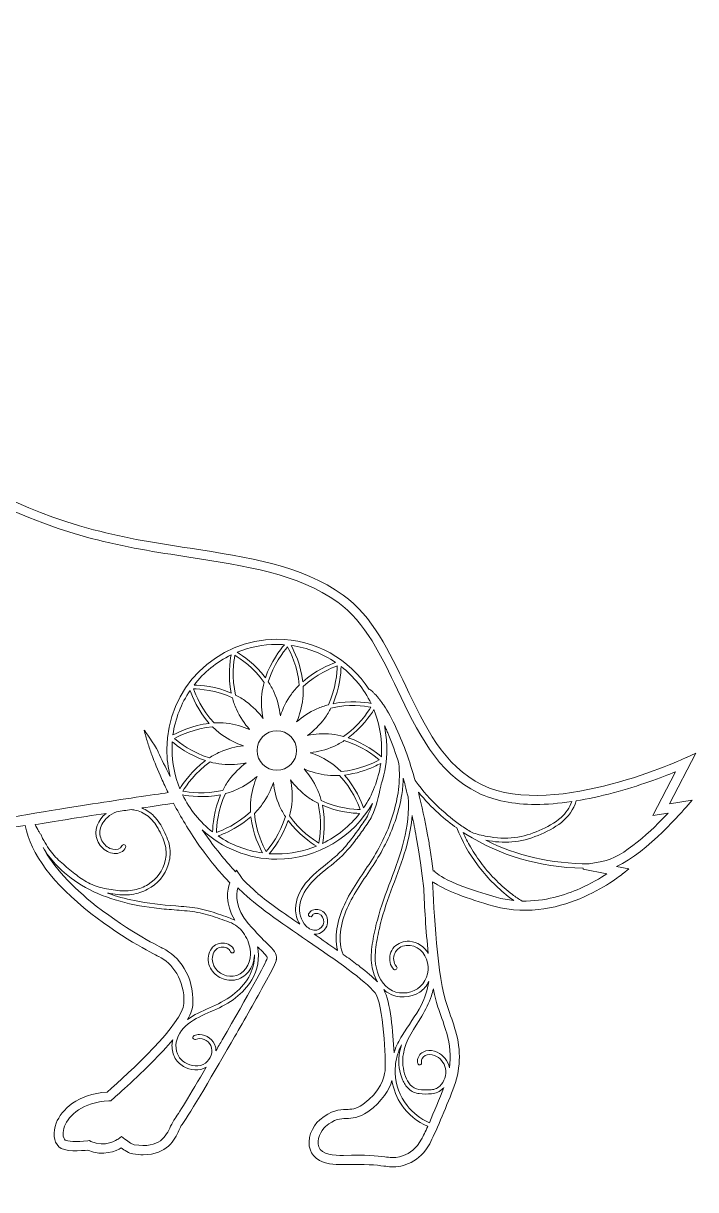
# Model space of a CAD drawing. Header units: millimetres. Extents: x -1097 to 2242, y 80 to 623.
# Drawn here: x -341 to -45, y 82 to 595 of the extents above; entities that cross this region are included whole.
import ezdxf

# ---------------------------------------------------------------- set-up
doc = ezdxf.new("R2010")
doc.units = ezdxf.units.MM
doc.header["$MEASUREMENT"] = 0
doc.layers.add('Layer 3', color=7, linetype='Continuous')

msp = doc.modelspace()

# ---------------------------------------------------------------- linework, layer by layer
at = {"layer": 'Layer 3', "lineweight": 0}
for points, knots in [([(-44.7, 274.01), (-44.7, 274.01), (-48.71, 272.12), (-48.71, 272.12), (-48.86, 272.05), (-63.59, 265.17), (-82.02, 260.28), (-98.89, 255.8), (-122.4, 252.11), (-138.62, 259.97), (-155.52, 268.16), (-164.03, 286.11), (-172.27, 303.47), (-179.45, 318.6), (-186.87, 334.24), (-199.86, 343.6), (-217.93, 356.63), (-241.82, 360.29), (-267.12, 364.17), (-280.99, 366.3), (-295.34, 368.5), (-309.64, 372.34), (-343.51, 381.42), (-366.69, 395.87), (-373.05, 400.13), (-373.05, 400.13), (-368.17, 403.46), (-368.17, 403.46), (-368.17, 403.46), (-370.24, 404.65), (-370.24, 404.65), (-383.67, 412.36), (-391.49, 425.01), (-395.91, 435.51), (-395.91, 435.51), (-396.88, 437.91), (-396.88, 437.91), (-397.1, 438.46), (-397.3, 439), (-397.5, 439.54), (-400.56, 447.95), (-401.88, 455.44), (-402.4, 459.26), (-397.82, 457), (-388.6, 452.58), (-385.56, 452.18), (-383.67, 451.92), (-382.15, 452.35), (-381.04, 453.45), (-378.94, 455.53), (-378.44, 459.94), (-379.42, 467.73), (-380.71, 478.09), (-391.03, 488.52), (-397.19, 494.76), (-398.38, 495.96), (-399.41, 497), (-400.11, 497.78), (-401.58, 499.43), (-401.1, 503.43), (-400.49, 508.49), (-399.67, 515.29), (-398.64, 523.75), (-401.27, 533.12), (-402.2, 536.45), (-406.54, 540.28), (-411.13, 544.33), (-414.42, 547.23), (-418.15, 550.52), (-418.62, 552.2), (-419.06, 553.8), (-417.39, 562.02), (-416.05, 568.63), (-412.56, 585.89), (-411.89, 591.13), (-414.25, 592.58), (-418.65, 595.28), (-435.7, 589.68), (-439.68, 588.15), (-444.8, 586.18), (-450.38, 576.35), (-453, 570.27), (-453, 570.27), (-456.01, 579.14), (-456.01, 579.14), (-456.01, 579.14), (-456.56, 579.41), (-456.56, 579.41), (-457.01, 579.64), (-458.87, 580.31), (-463.9, 579.56), (-469.65, 578.69), (-475.38, 571.07), (-478.5, 560.14), (-479.97, 555), (-480.21, 546.24), (-480.45, 537.77), (-480.69, 528.78), (-480.95, 519.48), (-482.66, 515.46), (-483.24, 514.08), (-483.53, 513.03), (-483.79, 512.11), (-485.06, 507.57), (-485.98, 504.29), (-525.99, 461.38), (-537.04, 449.53), (-545.4, 436.05), (-550.85, 421.3), (-555.21, 409.51), (-557.73, 396.9), (-558.33, 383.81), (-559.35, 361.53), (-554.53, 345.82), (-554.33, 345.16), (-554.33, 345.16), (-553.07, 341.14), (-553.07, 341.14), (-553.07, 341.14), (-550.75, 346.94), (-550.75, 346.94), (-548.15, 329.57), (-540.17, 314.05), (-533.56, 303.67), (-525.61, 291.17), (-518.11, 283.44), (-517.79, 283.12), (-517.79, 283.12), (-515.94, 281.21), (-515.94, 281.21), (-515.94, 281.21), (-514.47, 286.87), (-514.47, 286.87), (-508.6, 271.3), (-489.68, 221.41), (-483.37, 208.16), (-480.38, 201.89), (-477.62, 187.29), (-475.78, 168.1), (-474.24, 152.06), (-474.04, 139.81), (-474.54, 136.69), (-485.32, 136.44), (-496.69, 131.89), (-497.31, 119.75), (-497.58, 114.52), (-494.25, 113.13), (-491.58, 112.01), (-490.23, 111.44), (-488.84, 110.86), (-487.76, 109.83), (-481.54, 103.89), (-473.35, 105.86), (-471.2, 106.53), (-464.84, 104.46), (-459.2, 104.88), (-454.44, 107.77), (-454.37, 107.81), (-454.29, 107.86), (-454.22, 107.9), (-456.81, 101.45), (-454.85, 95.56), (-452.07, 92.21), (-449.6, 89.23), (-446.24, 87.81), (-443.23, 88.38), (-438.61, 82.53), (-429.91, 84.44), (-426.69, 85.4), (-425.52, 83.72), (-423.29, 81.8), (-420.05, 81.8), (-419.58, 81.8), (-419.08, 81.84), (-418.57, 81.93), (-412.36, 83), (-402.14, 88.45), (-401.14, 98.54), (-400.36, 106.34), (-400.84, 122.19), (-401.27, 136.18), (-401.59, 146.96), (-401.9, 157.15), (-401.48, 160.01), (-400.71, 165.16), (-395.23, 177.98), (-393.06, 182.91), (-392.83, 182.72), (-392.61, 182.53), (-392.39, 182.34), (-392.37, 182.35), (-392.35, 182.37), (-392.33, 182.38), (-392.33, 182.38), (-389.62, 179.92), (-389.62, 179.92), (-389.62, 179.92), (-389.32, 182.88), (-389.32, 182.88), (-389.3, 183.1), (-387.06, 204.99), (-383.42, 219.34), (-382.27, 223.86), (-380.65, 227.38), (-378.99, 230.08), (-378.78, 230.38), (-378.58, 230.69), (-378.37, 230.98), (-378.39, 230.98), (-378.41, 230.97), (-378.43, 230.97), (-377.92, 231.74), (-377.41, 232.44), (-376.92, 233.06), (-376.38, 233.61), (-375.87, 234.2), (-375.37, 234.85), (-373.88, 236.43), (-372.67, 237.29), (-372.21, 237.6), (-372.21, 237.6), (-339.75, 242.07), (-339.75, 242.07), (-337.23, 229.52), (-327.53, 216.53), (-310.89, 203.45), (-295.85, 191.62), (-281.08, 184.48), (-280.93, 184.41), (-275.1, 181.61), (-269.43, 174.14), (-269.89, 163.77), (-270.27, 155.27), (-294.05, 133.06), (-303.68, 124.77), (-316.67, 123.81), (-323.78, 117.09), (-326.12, 111.07), (-327.69, 107.03), (-327.26, 103.05), (-324.98, 100.7), (-322.67, 98.31), (-315.04, 98.89), (-312.13, 99.22), (-305.55, 96.25), (-299.69, 98.89), (-297.46, 100.18), (-296.18, 99.26), (-293.89, 97.76), (-292.4, 97.54), (-290.73, 97.29), (-289.21, 97.18), (-287.82, 97.18), (-277.18, 97.18), (-274.06, 103.77), (-272.11, 107.91), (-271.59, 108.99), (-271.15, 109.93), (-270.71, 110.44), (-269.18, 112.26), (-258.28, 130.57), (-249.06, 146.5), (-245.28, 153.03), (-239.87, 162.47), (-235.56, 170.32), (-229.33, 181.63), (-229.26, 182.6), (-229.22, 183.17), (-229.03, 185.96), (-230.36, 187.27), (-233.28, 190.16), (-235.18, 192.03), (-237.78, 194.6), (-241.48, 198.88), (-247.4, 205.74), (-247.04, 211.62), (-246.19, 214.69), (-245.72, 214.22), (-245.23, 213.76), (-244.74, 213.3), (-238.68, 207.24), (-227.35, 199.48), (-215.47, 191.34), (-203.05, 182.83), (-190.2, 174.03), (-185.8, 168.47), (-182.22, 163.95), (-180.91, 138.38), (-181.41, 134.14), (-181.71, 131.53), (-183.28, 124.87), (-191.18, 119.33), (-194.21, 117.22), (-196.22, 117.16), (-198.56, 117.09), (-201.54, 117), (-204.91, 116.9), (-210.12, 112.56), (-213.5, 109.75), (-216.04, 103.83), (-214.26, 99.19), (-213.05, 96.06), (-209.51, 92.42), (-199.43, 92.81), (-189.92, 93.19), (-185.33, 92.62), (-181.98, 92.2), (-180.79, 92.05), (-179.76, 91.92), (-178.71, 91.85), (-173.55, 91.53), (-166, 94), (-161.74, 102.03), (-159.29, 106.64), (-154.82, 117.5), (-151.5, 125.81), (-148.2, 134.06), (-147.8, 143.28), (-150.38, 151.77), (-151.42, 155.2), (-152.63, 158.8), (-153.97, 162.48), (-158.51, 174.9), (-160.03, 206.13), (-160.44, 217.37), (-160.09, 217.11), (-159.69, 216.84), (-159.26, 216.56), (-154.32, 213.4), (-145.65, 210.05), (-133.48, 206.62), (-118.07, 202.27), (-103.42, 206.43), (-93.84, 210.69), (-83.51, 215.28), (-76.87, 220.81), (-76.6, 221.04), (-76.6, 221.04), (-74.17, 223.08), (-74.17, 223.08), (-74.17, 223.08), (-79.5, 224.08), (-79.5, 224.08), (-65.64, 230.47), (-49.67, 249.31), (-48.91, 250.22), (-48.91, 250.22), (-46.28, 253.34), (-46.28, 253.34), (-46.28, 253.34), (-56.27, 251.67), (-56.27, 251.67), (-56.27, 251.67), (-44.7, 274.01), (-44.7, 274.01)], [0, 0, 0, 0, 1, 1, 1, 2, 2, 2, 3, 3, 3, 4, 4, 4, 5, 5, 5, 6, 6, 6, 7, 7, 7, 8, 8, 8, 9, 9, 9, 10, 10, 10, 11, 11, 11, 12, 12, 12, 13, 13, 13, 14, 14, 14, 15, 15, 15, 16, 16, 16, 17, 17, 17, 18, 18, 18, 19, 19, 19, 20, 20, 20, 21, 21, 21, 22, 22, 22, 23, 23, 23, 24, 24, 24, 25, 25, 25, 26, 26, 26, 27, 27, 27, 28, 28, 28, 29, 29, 29, 30, 30, 30, 31, 31, 31, 32, 32, 32, 33, 33, 33, 34, 34, 34, 35, 35, 35, 36, 36, 36, 37, 37, 37, 38, 38, 38, 39, 39, 39, 40, 40, 40, 41, 41, 41, 42, 42, 42, 43, 43, 43, 44, 44, 44, 45, 45, 45, 46, 46, 46, 47, 47, 47, 48, 48, 48, 49, 49, 49, 50, 50, 50, 51, 51, 51, 52, 52, 52, 53, 53, 53, 54, 54, 54, 55, 55, 55, 56, 56, 56, 57, 57, 57, 58, 58, 58, 59, 59, 59, 60, 60, 60, 61, 61, 61, 62, 62, 62, 63, 63, 63, 64, 64, 64, 65, 65, 65, 66, 66, 66, 67, 67, 67, 68, 68, 68, 69, 69, 69, 70, 70, 70, 71, 71, 71, 72, 72, 72, 73, 73, 73, 74, 74, 74, 75, 75, 75, 76, 76, 76, 77, 77, 77, 78, 78, 78, 79, 79, 79, 80, 80, 80, 81, 81, 81, 82, 82, 82, 83, 83, 83, 84, 84, 84, 85, 85, 85, 86, 86, 86, 87, 87, 87, 88, 88, 88, 89, 89, 89, 90, 90, 90, 91, 91, 91, 92, 92, 92, 93, 93, 93, 94, 94, 94, 95, 95, 95, 96, 96, 96, 97, 97, 97, 98, 98, 98, 99, 99, 99, 100, 100, 100, 101, 101, 101, 102, 102, 102, 103, 103, 103, 104, 104, 104, 105, 105, 105, 106, 106, 106, 107, 107, 107, 108, 108, 108, 109, 109, 109, 110, 110, 110, 111, 111, 111, 112, 112, 112, 113, 113, 113, 114, 114, 114, 115, 115, 115, 116, 116, 116, 117, 117, 117, 118, 118, 118, 118]), ([(-347.81, 245.08), (-347.81, 245.08), (-367.49, 242.37), (-367.49, 242.37), (-368.79, 242.61), (-370.14, 242.55), (-371.51, 242.17), (-368.44, 250.92), (-369.3, 261.28), (-373.97, 267.01), (-378.63, 272.72), (-385.6, 272.02), (-390.79, 265.93), (-390.82, 275.26), (-395.04, 282.85), (-401.31, 283.82), (-407.55, 284.78), (-413.84, 278.84), (-416.69, 269.99), (-419.8, 277.41), (-426.26, 280.2), (-432.43, 276.14), (-438.59, 272.09), (-442.52, 262.52), (-442.25, 253.28), (-445.82, 255.62), (-450.11, 255.17), (-453.88, 252.24), (-459.05, 261.02), (-462.32, 270.69), (-463.57, 281.01), (-464.6, 289.48), (-464.3, 298.41), (-462.67, 307.56), (-460.96, 317.11), (-458.14, 324.91), (-456.19, 329.58), (-456.19, 329.58), (-450.81, 318.57), (-450.81, 318.57), (-450.81, 318.57), (-448.33, 321.27), (-448.33, 321.27), (-437.03, 333.55), (-427.81, 346.82), (-420.93, 360.71), (-415.42, 371.83), (-411.39, 383.37), (-408.96, 395.01), (-407.61, 401.48), (-406.74, 408.04), (-406.43, 414.25), (-406.43, 414.25), (-402.39, 404.04), (-402.39, 404.04), (-402.39, 404.04), (-396.74, 427.87), (-396.74, 427.87), (-391.3, 417.36), (-384.2, 409.12), (-375.6, 403.33), (-375.6, 403.33), (-380.06, 400.28), (-380.06, 400.28), (-380.06, 400.28), (-377.21, 398.19), (-377.21, 398.19), (-376.96, 398.01), (-351.36, 379.46), (-310.71, 368.55), (-296.2, 364.66), (-281.74, 362.44), (-267.75, 360.3), (-242.95, 356.49), (-219.52, 352.9), (-202.23, 340.44), (-190.08, 331.68), (-182.88, 316.51), (-175.92, 301.83), (-167.38, 283.85), (-158.56, 265.25), (-140.39, 256.45), (-133.48, 253.1), (-124.98, 251.4), (-115.11, 251.4), (-110.19, 251.4), (-104.88, 251.83), (-99.23, 252.67), (-100.18, 249.97), (-101.81, 247.55), (-103.96, 245.65), (-106.74, 243.2), (-110.16, 241.39), (-113.53, 239.9), (-116.97, 238.39), (-120.59, 237.26), (-124.33, 236.78), (-128.39, 236.27), (-132.48, 236.59), (-136.49, 237.32), (-138.78, 237.74), (-141.11, 238.25), (-143.29, 239.12), (-144.95, 240.13), (-146.57, 241.19), (-148.16, 242.31), (-153.71, 246.22), (-161.45, 252.68), (-168.11, 261.9), (-169.17, 265.59), (-170.24, 269.01), (-171.39, 272.34), (-172.65, 275.97), (-174.12, 279.69), (-175.75, 283.38), (-177.66, 287.66), (-179.41, 291.03), (-181.25, 293.97), (-181.43, 294.26), (-181.62, 294.54), (-181.8, 294.82), (-181.89, 294.96), (-181.99, 295.1), (-182.08, 295.24), (-182.39, 295.7), (-182.71, 296.15), (-182.95, 296.48), (-183.22, 296.87), (-183.53, 297.27), (-183.88, 297.71), (-183.88, 297.71), (-183.95, 297.8), (-183.95, 297.8), (-184.23, 298.16), (-184.53, 298.54), (-184.85, 298.9), (-184.85, 298.9), (-185.36, 299.48), (-185.36, 299.48), (-185.36, 299.48), (-185.86, 300.01), (-185.86, 300.01), (-186.13, 300.31), (-186.42, 300.59), (-186.7, 300.85), (-186.79, 300.94), (-186.88, 301.02), (-186.97, 301.11), (-186.97, 301.11), (-187.58, 301.64), (-187.58, 301.64), (-187.63, 301.68), (-187.98, 301.85), (-188.43, 302.07), (-197.08, 315.34), (-212.04, 324.12), (-229.01, 324.12), (-255.7, 324.12), (-277.42, 302.41), (-277.42, 275.72), (-277.42, 271.55), (-276.89, 267.5), (-275.89, 263.63), (-276.04, 263.93), (-276.2, 264.23), (-276.35, 264.53), (-278.03, 267.78), (-279.66, 271.11), (-281.18, 274.42), (-281.18, 274.42), (-281.28, 274.64), (-281.28, 274.64), (-282.74, 277.86), (-287.33, 284.05), (-287.33, 284.05), (-286.98, 282.25), (-286.43, 280.49), (-285.9, 278.79), (-285.9, 278.79), (-285.83, 278.57), (-285.83, 278.57), (-285.19, 276.58), (-284.63, 274.92), (-284.02, 273.26), (-282.83, 270), (-281.45, 266.6), (-279.8, 262.87), (-278.87, 260.78), (-277.89, 258.68), (-276.87, 256.61), (-283.23, 255.68), (-296.74, 253.68), (-310.16, 251.61), (-339.82, 247.05), (-345.96, 245.75), (-347.81, 245.08)], [0, 0, 0, 0, 1, 1, 1, 2, 2, 2, 3, 3, 3, 4, 4, 4, 5, 5, 5, 6, 6, 6, 7, 7, 7, 8, 8, 8, 9, 9, 9, 10, 10, 10, 11, 11, 11, 12, 12, 12, 13, 13, 13, 14, 14, 14, 15, 15, 15, 16, 16, 16, 17, 17, 17, 18, 18, 18, 19, 19, 19, 20, 20, 20, 21, 21, 21, 22, 22, 22, 23, 23, 23, 24, 24, 24, 25, 25, 25, 26, 26, 26, 27, 27, 27, 28, 28, 28, 29, 29, 29, 30, 30, 30, 31, 31, 31, 32, 32, 32, 33, 33, 33, 34, 34, 34, 35, 35, 35, 36, 36, 36, 37, 37, 37, 38, 38, 38, 39, 39, 39, 40, 40, 40, 41, 41, 41, 42, 42, 42, 43, 43, 43, 44, 44, 44, 45, 45, 45, 46, 46, 46, 47, 47, 47, 48, 48, 48, 49, 49, 49, 50, 50, 50, 51, 51, 51, 52, 52, 52, 53, 53, 53, 54, 54, 54, 55, 55, 55, 56, 56, 56, 57, 57, 57, 58, 58, 58, 59, 59, 59, 60, 60, 60, 61, 61, 61, 62, 62, 62, 63, 63, 63, 64, 64, 64, 65, 65, 65, 65]), ([(-234.01, 307.14), (-238.46, 313.17), (-244.03, 316.95), (-246.45, 318.42), (-241.06, 320.62), (-235.18, 321.84), (-229.01, 321.84), (-227.89, 321.84), (-226.78, 321.8), (-225.68, 321.72), (-227.53, 319.57), (-231.64, 314.25), (-234.01, 307.14)], [0, 0, 0, 0, 1, 1, 1, 2, 2, 2, 3, 3, 3, 4, 4, 4, 4]), ([(-219.17, 303.98), (-220.38, 302.76), (-221.55, 301.42), (-222.62, 299.95), (-224.86, 296.87), (-226.4, 293.58), (-227.47, 290.44), (-227.87, 293.73), (-228.7, 297.27), (-230.24, 300.74), (-230.98, 302.4), (-231.85, 303.95), (-232.79, 305.39), (-230.56, 312.93), (-226.07, 318.69), (-224.3, 320.76), (-222.99, 318.37), (-219.79, 311.81), (-219.17, 303.98)], [0, 0, 0, 0, 1, 1, 1, 2, 2, 2, 3, 3, 3, 4, 4, 4, 5, 5, 5, 6, 6, 6, 6]), ([(-217.62, 305.44), (-218.46, 312.88), (-221.38, 318.93), (-222.74, 321.42), (-215.56, 320.43), (-208.89, 317.79), (-203.15, 313.89), (-205.84, 312.94), (-212.04, 310.39), (-217.62, 305.44)], [0, 0, 0, 0, 1, 1, 1, 2, 2, 2, 3, 3, 3, 3]), ([(-249.05, 300.43), (-255.9, 303.41), (-262.59, 303.91), (-265.44, 303.97), (-261.11, 309.54), (-255.54, 314.1), (-249.14, 317.22), (-249.66, 314.43), (-250.56, 307.77), (-249.05, 300.43)], [0, 0, 0, 0, 1, 1, 1, 2, 2, 2, 3, 3, 3, 3]), ([(-234.62, 305.11), (-235.07, 303.44), (-235.41, 301.7), (-235.6, 299.89), (-235.99, 296.11), (-235.68, 292.49), (-235.04, 289.24), (-237.03, 291.89), (-239.52, 294.54), (-242.59, 296.77), (-244.07, 297.84), (-245.6, 298.75), (-247.13, 299.53), (-248.97, 307.16), (-247.96, 314.39), (-247.46, 317.07), (-245.13, 315.65), (-239.08, 311.58), (-234.62, 305.11)], [0, 0, 0, 0, 1, 1, 1, 2, 2, 2, 3, 3, 3, 4, 4, 4, 5, 5, 5, 6, 6, 6, 6]), ([(-206.35, 295.27), (-208.02, 294.83), (-209.7, 294.26), (-211.36, 293.51), (-214.83, 291.97), (-217.82, 289.88), (-220.31, 287.7), (-219.01, 290.75), (-217.96, 294.23), (-217.56, 298.01), (-217.37, 299.82), (-217.34, 301.6), (-217.44, 303.32), (-211.74, 308.73), (-204.97, 311.47), (-202.4, 312.38), (-202.46, 309.65), (-202.96, 302.38), (-206.35, 295.27)], [0, 0, 0, 0, 1, 1, 1, 2, 2, 2, 3, 3, 3, 4, 4, 4, 5, 5, 5, 6, 6, 6, 6]), ([(-204.28, 295.76), (-201.3, 302.6), (-200.79, 309.27), (-200.73, 312.13), (-195.17, 307.8), (-190.63, 302.24), (-187.52, 295.86), (-190.33, 296.38), (-196.97, 297.27), (-204.28, 295.76)], [0, 0, 0, 0, 1, 1, 1, 2, 2, 2, 3, 3, 3, 3]), ([(-258.74, 287.09), (-266.17, 286.25), (-272.22, 283.34), (-274.71, 281.97), (-273.73, 289.16), (-271.1, 295.82), (-267.2, 301.57), (-266.25, 298.88), (-263.7, 292.68), (-258.74, 287.09)], [0, 0, 0, 0, 1, 1, 1, 2, 2, 2, 3, 3, 3, 3]), ([(-248.57, 298.36), (-248.12, 296.7), (-247.55, 295.02), (-246.81, 293.35), (-245.26, 289.88), (-243.18, 286.9), (-240.99, 284.41), (-244.04, 285.71), (-247.53, 286.76), (-251.31, 287.15), (-253.12, 287.34), (-254.9, 287.37), (-256.62, 287.27), (-262.03, 292.97), (-264.77, 299.73), (-265.68, 302.3), (-262.95, 302.24), (-255.67, 301.74), (-248.57, 298.36)], [0, 0, 0, 0, 1, 1, 1, 2, 2, 2, 3, 3, 3, 4, 4, 4, 5, 5, 5, 6, 6, 6, 6]), ([(-199.61, 281.34), (-201.27, 281.78), (-203.02, 282.12), (-204.83, 282.31), (-208.61, 282.71), (-212.23, 282.4), (-215.49, 281.75), (-212.83, 283.74), (-210.18, 286.23), (-207.95, 289.31), (-206.88, 290.78), (-205.96, 292.31), (-205.19, 293.84), (-197.54, 295.68), (-190.31, 294.68), (-187.63, 294.18), (-189.05, 291.85), (-193.13, 285.8), (-199.61, 281.34)], [0, 0, 0, 0, 1, 1, 1, 2, 2, 2, 3, 3, 3, 4, 4, 4, 5, 5, 5, 6, 6, 6, 6]), ([(-197.57, 280.73), (-191.57, 285.16), (-187.79, 290.7), (-186.3, 293.13), (-184.1, 287.76), (-182.89, 281.88), (-182.89, 275.72), (-182.89, 274.61), (-182.93, 273.51), (-183.01, 272.42), (-185.17, 274.28), (-190.48, 278.37), (-197.57, 280.73)], [0, 0, 0, 0, 1, 1, 1, 2, 2, 2, 3, 3, 3, 4, 4, 4, 4]), ([(-258.7, 271.92), (-266.24, 274.15), (-272, 278.63), (-274.07, 280.41), (-271.68, 281.72), (-265.12, 284.92), (-257.28, 285.55), (-256.06, 284.33), (-254.72, 283.16), (-253.25, 282.09), (-250.17, 279.86), (-246.88, 278.32), (-243.74, 277.25), (-247.03, 276.85), (-250.57, 276.02), (-254.05, 274.48), (-255.71, 273.73), (-257.26, 272.86), (-258.7, 271.92)], [0, 0, 0, 0, 1, 1, 1, 2, 2, 2, 3, 3, 3, 4, 4, 4, 5, 5, 5, 6, 6, 6, 6]), ([(-220.31, 275.13), (-220.31, 270.33), (-224.21, 266.43), (-229.01, 266.43), (-233.82, 266.43), (-237.71, 270.33), (-237.71, 275.13), (-237.71, 279.93), (-233.82, 283.83), (-229.01, 283.83), (-224.21, 283.83), (-220.31, 279.93), (-220.31, 275.13)], [0, 0, 0, 0, 1, 1, 1, 2, 2, 2, 3, 3, 3, 4, 4, 4, 4]), ([(-212.59, 194.27), (-211.81, 194.22), (-211.02, 194.34), (-210.24, 194.65), (-208.33, 195.43), (-206.9, 197.15), (-206.68, 199.22), (-206.48, 201.11), (-207.14, 203.19), (-208.77, 204.29), (-210.06, 205.16), (-211.86, 205.5), (-213.32, 204.84), (-214.07, 204.5), (-214.66, 203.94), (-215.02, 203.19), (-215.5, 202.17), (-213.92, 201.39), (-213.43, 202.42), (-213.18, 202.95), (-212.83, 203.19), (-212.27, 203.34), (-211.78, 203.47), (-211.07, 203.42), (-210.51, 203.22), (-209.05, 202.7), (-208.29, 201.18), (-208.4, 199.63), (-208.52, 197.92), (-209.76, 196.54), (-211.41, 196.12), (-213.19, 195.66), (-214.9, 196.66), (-216.14, 197.87), (-218.54, 200.24), (-219.32, 203.93), (-218.87, 207.19), (-218.34, 211.02), (-216.15, 214.39), (-213.58, 217.19), (-210.67, 220.35), (-207.17, 222.87), (-203.88, 225.6), (-200.43, 228.47), (-197.41, 231.69), (-194.68, 235.25), (-193.33, 237.03), (-192.03, 238.84), (-190.75, 240.66), (-189.46, 242.48), (-188.2, 244.32), (-187.18, 246.3), (-185.09, 250.37), (-184.26, 254.99), (-183.27, 259.42), (-183.17, 259.87), (-183.07, 260.32), (-182.98, 260.77), (-181.44, 265.48), (-180.61, 270.5), (-180.61, 275.72), (-180.61, 278.5), (-180.85, 281.24), (-181.3, 283.9), (-181.38, 284.59), (-181.47, 285.29), (-181.57, 285.98), (-181.3, 285.4), (-181.04, 284.83), (-180.82, 284.34), (-180.69, 284.02), (-180.55, 283.7), (-180.41, 283.38), (-180.17, 282.82), (-179.92, 282.26), (-179.69, 281.69), (-178.13, 277.9), (-176.67, 273.83), (-175.29, 269.4), (-174.96, 265.59), (-175.05, 261.73), (-175.51, 257.93), (-176.4, 250.64), (-178.63, 243.58), (-181.73, 236.94), (-183.27, 233.65), (-185.02, 230.46), (-186.93, 227.37), (-188.89, 224.22), (-191.01, 221.17), (-193.05, 218.07), (-197.13, 211.9), (-200.95, 205.38), (-202.35, 198.02), (-203.03, 194.45), (-203.1, 190.74), (-202.3, 187.19), (-202.3, 187.18), (-202.29, 187.16), (-202.29, 187.15), (-205.57, 189.46), (-209.05, 191.84), (-212.59, 194.27)], [0, 0, 0, 0, 1, 1, 1, 2, 2, 2, 3, 3, 3, 4, 4, 4, 5, 5, 5, 6, 6, 6, 7, 7, 7, 8, 8, 8, 9, 9, 9, 10, 10, 10, 11, 11, 11, 12, 12, 12, 13, 13, 13, 14, 14, 14, 15, 15, 15, 16, 16, 16, 17, 17, 17, 18, 18, 18, 19, 19, 19, 20, 20, 20, 21, 21, 21, 22, 22, 22, 23, 23, 23, 24, 24, 24, 25, 25, 25, 26, 26, 26, 27, 27, 27, 28, 28, 28, 29, 29, 29, 30, 30, 30, 31, 31, 31, 32, 32, 32, 33, 33, 33, 34, 34, 34, 34]), ([(-260.45, 270.71), (-266.46, 266.27), (-270.24, 260.74), (-271.72, 258.3), (-273.92, 263.68), (-275.14, 269.56), (-275.14, 275.72), (-275.14, 276.83), (-275.1, 277.92), (-275.02, 279.01), (-272.86, 277.16), (-267.55, 273.06), (-260.45, 270.71)], [0, 0, 0, 0, 1, 1, 1, 2, 2, 2, 3, 3, 3, 4, 4, 4, 4]), ([(-199.32, 279.51), (-191.78, 277.29), (-186.02, 272.8), (-183.95, 271.03), (-186.35, 269.72), (-192.91, 266.52), (-200.74, 265.89), (-201.96, 267.11), (-203.3, 268.28), (-204.78, 269.35), (-207.85, 271.58), (-211.15, 273.12), (-214.29, 274.19), (-210.99, 274.58), (-207.45, 275.41), (-203.98, 276.96), (-202.31, 277.7), (-200.76, 278.57), (-199.32, 279.51)], [0, 0, 0, 0, 1, 1, 1, 2, 2, 2, 3, 3, 3, 4, 4, 4, 5, 5, 5, 6, 6, 6, 6]), ([(-258.42, 270.1), (-256.75, 269.65), (-255.01, 269.31), (-253.19, 269.12), (-249.42, 268.73), (-245.79, 269.04), (-242.54, 269.69), (-245.19, 267.69), (-247.84, 265.2), (-250.08, 262.13), (-251.15, 260.66), (-252.06, 259.13), (-252.84, 257.59), (-260.48, 255.75), (-267.71, 256.76), (-270.39, 257.26), (-268.97, 259.59), (-264.89, 265.64), (-258.42, 270.1)], [0, 0, 0, 0, 1, 1, 1, 2, 2, 2, 3, 3, 3, 4, 4, 4, 5, 5, 5, 6, 6, 6, 6]), ([(-209.46, 253.08), (-209.9, 254.74), (-210.47, 256.42), (-211.22, 258.09), (-212.76, 261.55), (-214.85, 264.54), (-217.03, 267.03), (-213.98, 265.73), (-210.5, 264.68), (-206.72, 264.28), (-204.9, 264.09), (-203.13, 264.07), (-201.41, 264.16), (-195.99, 258.47), (-193.25, 251.71), (-192.35, 249.13), (-195.07, 249.19), (-202.35, 249.7), (-209.46, 253.08)], [0, 0, 0, 0, 1, 1, 1, 2, 2, 2, 3, 3, 3, 4, 4, 4, 5, 5, 5, 6, 6, 6, 6]), ([(-199.29, 264.34), (-194.05, 264.93), (-189.51, 266.56), (-186.4, 267.94), (-185.1, 268.52), (-184.05, 269.06), (-183.31, 269.47), (-184.29, 262.28), (-186.93, 255.61), (-190.83, 249.87), (-191.77, 252.55), (-194.32, 258.76), (-199.29, 264.34)], [0, 0, 0, 0, 1, 1, 1, 2, 2, 2, 3, 3, 3, 4, 4, 4, 4]), ([(-251.67, 256.16), (-250.01, 256.61), (-248.33, 257.18), (-246.66, 257.92), (-243.19, 259.47), (-240.21, 261.55), (-237.71, 263.74), (-239.01, 260.69), (-240.07, 257.21), (-240.46, 253.43), (-240.65, 251.61), (-240.68, 249.84), (-240.59, 248.12), (-246.29, 242.71), (-253.05, 239.96), (-255.63, 239.06), (-255.56, 241.78), (-255.05, 249.07), (-251.67, 256.16)], [0, 0, 0, 0, 1, 1, 1, 2, 2, 2, 3, 3, 3, 4, 4, 4, 5, 5, 5, 6, 6, 6, 6]), ([(-223.4, 246.33), (-222.96, 247.99), (-222.62, 249.74), (-222.43, 251.55), (-222.03, 255.33), (-222.34, 258.95), (-222.98, 262.2), (-220.99, 259.55), (-218.5, 256.9), (-215.43, 254.67), (-213.95, 253.6), (-212.43, 252.69), (-210.89, 251.91), (-209.05, 244.27), (-210.06, 237.05), (-210.57, 234.36), (-212.9, 235.78), (-218.95, 239.86), (-223.4, 246.33)], [0, 0, 0, 0, 1, 1, 1, 2, 2, 2, 3, 3, 3, 4, 4, 4, 5, 5, 5, 6, 6, 6, 6]), ([(-192.61, 180.07), (-192.65, 180.3), (-192.8, 180.51), (-193.09, 180.63), (-193.26, 180.7), (-193.44, 180.77), (-193.61, 180.84), (-195.54, 182.31), (-197.62, 183.83), (-199.81, 185.4), (-199.93, 185.62), (-200.05, 185.86), (-200.14, 186.11), (-200.76, 187.73), (-200.99, 189.51), (-201.08, 191.23), (-201.18, 193), (-201.08, 194.77), (-200.82, 196.52), (-199.71, 203.82), (-196.03, 210.33), (-192.05, 216.42), (-190.03, 219.51), (-187.91, 222.54), (-185.93, 225.66), (-184, 228.71), (-182.23, 231.86), (-180.65, 235.11), (-177.49, 241.65), (-175.12, 248.63), (-174.02, 255.83), (-173.67, 258.18), (-173.45, 260.55), (-173.38, 262.92), (-173.09, 261.9), (-172.81, 260.85), (-172.53, 259.79), (-172.1, 258.14), (-171.69, 256.47), (-171.29, 254.77), (-170.68, 248.32), (-171.55, 241.66), (-173.12, 235.47), (-176.14, 223.53), (-181.63, 212.4), (-184.78, 200.5), (-185.61, 197.39), (-186.31, 194.23), (-186.83, 191.05), (-187.34, 187.96), (-187.65, 184.79), (-187.36, 181.65), (-187.1, 178.76), (-186.26, 175.85), (-184.78, 173.35), (-186.8, 175.39), (-189.48, 177.65), (-192.61, 180.07)], [0, 0, 0, 0, 1, 1, 1, 2, 2, 2, 3, 3, 3, 4, 4, 4, 5, 5, 5, 6, 6, 6, 7, 7, 7, 8, 8, 8, 9, 9, 9, 10, 10, 10, 11, 11, 11, 12, 12, 12, 13, 13, 13, 14, 14, 14, 15, 15, 15, 16, 16, 16, 17, 17, 17, 18, 18, 18, 19, 19, 19, 19]), ([(-85.95, 226.22), (-85.95, 226.22), (-91.52, 225.26), (-91.52, 225.26), (-108.35, 225.35), (-123.58, 228.83), (-137.01, 235.62), (-133.24, 234.92), (-129.37, 234.55), (-125.55, 234.88), (-121.59, 235.22), (-117.71, 236.26), (-114.05, 237.77), (-110.46, 239.24), (-106.84, 241.08), (-103.79, 243.51), (-100.7, 245.96), (-98.41, 249.21), (-97.28, 252.97), (-92.12, 253.81), (-86.67, 254.99), (-80.98, 256.5), (-69.62, 259.52), (-59.63, 263.29), (-53.54, 265.78), (-53.54, 265.78), (-63.52, 246.49), (-63.52, 246.49), (-63.52, 246.49), (-56.74, 247.62), (-56.74, 247.62), (-63.55, 240.41), (-76.56, 227.84), (-85.95, 226.22)], [0, 0, 0, 0, 1, 1, 1, 2, 2, 2, 3, 3, 3, 4, 4, 4, 5, 5, 5, 6, 6, 6, 7, 7, 7, 8, 8, 8, 9, 9, 9, 10, 10, 10, 11, 11, 11, 11]), ([(-238.86, 247.46), (-237.64, 248.67), (-236.47, 250.01), (-235.4, 251.49), (-233.17, 254.56), (-231.62, 257.86), (-230.55, 261), (-230.16, 257.71), (-229.33, 254.17), (-227.78, 250.7), (-227.04, 249.03), (-226.17, 247.48), (-225.23, 246.04), (-227.46, 238.51), (-231.95, 232.75), (-233.73, 230.68), (-235.04, 233.07), (-238.24, 239.62), (-238.86, 247.46)], [0, 0, 0, 0, 1, 1, 1, 2, 2, 2, 3, 3, 3, 4, 4, 4, 5, 5, 5, 6, 6, 6, 6]), ([(-132.43, 210.55), (-157.25, 217.55), (-159.62, 221.98), (-159.71, 222.16), (-159.7, 222.14), (-159.69, 222.13), (-159.69, 222.12), (-159.69, 222.12), (-160.23, 222.03), (-160.23, 222.03), (-160.23, 222.03), (-160.81, 226.42), (-160.81, 226.42), (-160.81, 226.42), (-161.67, 232.24), (-161.67, 232.24), (-162, 234.24), (-162.33, 236.2), (-162.65, 238.04), (-163.82, 244.48), (-165.19, 250.78), (-166.74, 256.83), (-160.91, 249.71), (-154.65, 244.49), (-149.85, 241.06), (-147.5, 235.27), (-144.42, 229.78), (-140.68, 224.77), (-136.81, 219.59), (-132.26, 214.9), (-127.17, 210.9), (-126.39, 210.29), (-125.59, 209.68), (-124.76, 209.1), (-127.28, 209.36), (-129.85, 209.82), (-132.43, 210.55)], [0, 0, 0, 0, 1, 1, 1, 2, 2, 2, 3, 3, 3, 4, 4, 4, 5, 5, 5, 6, 6, 6, 7, 7, 7, 8, 8, 8, 9, 9, 9, 10, 10, 10, 11, 11, 11, 12, 12, 12, 12]), ([(-247.55, 200.48), (-248.44, 200.91), (-249.37, 201.26), (-250.29, 201.6), (-251.77, 202.13), (-253.24, 202.65), (-254.73, 203.16), (-257.73, 204.18), (-260.78, 205.1), (-263.9, 205.66), (-267.08, 206.23), (-270.31, 206.46), (-273.53, 206.7), (-279.62, 207.15), (-285.71, 207.81), (-291.7, 209.05), (-295.7, 209.87), (-299.65, 210.95), (-303.48, 212.36), (-302.72, 212.23), (-301.95, 212.11), (-301.18, 212.01), (-298.41, 211.62), (-295.57, 211.39), (-292.78, 211.79), (-290.36, 212.14), (-288.04, 212.9), (-285.88, 214.04), (-281.55, 216.32), (-278.27, 220.19), (-276.78, 224.86), (-276.05, 227.15), (-275.79, 229.62), (-276.08, 232), (-276.41, 234.76), (-277.47, 237.32), (-278.72, 239.77), (-279.9, 242.1), (-281.24, 244.37), (-283.07, 246.26), (-284.58, 247.82), (-286.45, 249.04), (-288.46, 249.84), (-283.56, 250.58), (-278.81, 251.27), (-274.47, 251.91), (-272.86, 248.88), (-271.16, 245.87), (-269.41, 242.98), (-267.63, 240), (-265.63, 236.91), (-263.28, 233.54), (-261.36, 230.76), (-259.13, 227.81), (-256.47, 224.53), (-256.47, 224.53), (-254.67, 222.35), (-254.67, 222.35), (-254.67, 222.35), (-252.82, 220.25), (-252.82, 220.25), (-252.3, 219.64), (-251.75, 219.04), (-251.22, 218.47), (-251.22, 218.47), (-249.95, 217.12), (-249.95, 217.12), (-249.88, 217.04), (-249.81, 216.97), (-249.75, 216.9), (-250.79, 213.9), (-251.92, 207.75), (-247.55, 200.48)], [0, 0, 0, 0, 1, 1, 1, 2, 2, 2, 3, 3, 3, 4, 4, 4, 5, 5, 5, 6, 6, 6, 7, 7, 7, 8, 8, 8, 9, 9, 9, 10, 10, 10, 11, 11, 11, 12, 12, 12, 13, 13, 13, 14, 14, 14, 15, 15, 15, 16, 16, 16, 17, 17, 17, 18, 18, 18, 19, 19, 19, 20, 20, 20, 21, 21, 21, 22, 22, 22, 23, 23, 23, 24, 24, 24, 24]), ([(-270.5, 255.58), (-267.69, 255.05), (-261.05, 254.17), (-253.74, 255.67), (-256.72, 248.84), (-257.23, 242.17), (-257.3, 239.31), (-262.85, 243.63), (-267.39, 249.19), (-270.5, 255.58)], [0, 0, 0, 0, 1, 1, 1, 2, 2, 2, 3, 3, 3, 3]), ([(-237.35, 212.1), (-237.35, 212.1), (-237.39, 212.14), (-237.39, 212.14), (-239.27, 213.84), (-241.48, 215.87), (-243.66, 218.06), (-244.01, 218.48), (-244.31, 218.87), (-244.55, 219.22), (-244.55, 219.22), (-246.74, 222.4), (-246.74, 222.4), (-246.74, 222.4), (-247.15, 221.72), (-247.15, 221.72), (-249.3, 224.05), (-250.98, 225.95), (-252.5, 227.81), (-255.72, 231.68), (-258.82, 235.78), (-261.89, 240.23), (-253.25, 232.22), (-241.69, 227.31), (-229.01, 227.31), (-210.99, 227.31), (-195.24, 237.22), (-186.91, 251.87), (-187.39, 250.22), (-187.98, 248.61), (-188.77, 247.07), (-189.83, 245.02), (-191.15, 243.12), (-192.49, 241.25), (-193.83, 239.36), (-195.18, 237.47), (-196.6, 235.65), (-198.04, 233.8), (-199.56, 232.02), (-201.22, 230.36), (-202.87, 228.69), (-204.68, 227.2), (-206.51, 225.72), (-209.98, 222.93), (-213.56, 220.19), (-216.34, 216.68), (-218.89, 213.46), (-220.73, 209.62), (-220.75, 205.44), (-220.76, 203.1), (-220.17, 200.67), (-218.95, 198.64), (-225.79, 203.36), (-232.41, 208.04), (-237.35, 212.1)], [0, 0, 0, 0, 1, 1, 1, 2, 2, 2, 3, 3, 3, 4, 4, 4, 5, 5, 5, 6, 6, 6, 7, 7, 7, 8, 8, 8, 9, 9, 9, 10, 10, 10, 11, 11, 11, 12, 12, 12, 13, 13, 13, 14, 14, 14, 15, 15, 15, 16, 16, 16, 17, 17, 17, 18, 18, 18, 18]), ([(-332.76, 238.01), (-332.85, 238.23), (-333, 238.37), (-333.17, 238.46), (-333.39, 238.86), (-333.61, 239.26), (-333.83, 239.65), (-334.36, 240.61), (-334.89, 241.56), (-335.42, 242.51), (-327.38, 243.88), (-315.96, 245.68), (-304.13, 247.48), (-307.61, 244.62), (-309.81, 239.98), (-307.98, 235.56), (-307.12, 233.49), (-305.57, 231.72), (-303.58, 230.68), (-301.77, 229.73), (-299.49, 229.42), (-297.61, 230.34), (-296.7, 230.79), (-295.94, 231.5), (-295.59, 232.47), (-295.43, 232.92), (-295.54, 233.42), (-296, 233.65), (-296.39, 233.84), (-297.02, 233.69), (-297.18, 233.24), (-297.72, 231.71), (-299.57, 231.34), (-301.12, 231.65), (-302.95, 232), (-304.55, 233.26), (-305.58, 234.78), (-306.68, 236.42), (-307.14, 238.41), (-306.75, 240.35), (-306.33, 242.43), (-305.08, 244.29), (-303.52, 245.7), (-302.34, 246.77), (-300.97, 247.6), (-299.5, 248.19), (-297.36, 248.51), (-295.22, 248.83), (-293.1, 249.15), (-292.35, 249.09), (-291.61, 248.97), (-290.88, 248.79), (-288.73, 248.25), (-286.71, 247.18), (-285.05, 245.71), (-283.28, 244.16), (-281.99, 242.15), (-280.87, 240.1), (-279.66, 237.88), (-278.55, 235.54), (-278.03, 233.05), (-277.58, 230.91), (-277.65, 228.69), (-278.14, 226.57), (-279.14, 222.24), (-281.9, 218.54), (-285.66, 216.19), (-287.5, 215.04), (-289.55, 214.24), (-291.67, 213.77), (-294.09, 213.24), (-296.61, 213.26), (-299.06, 213.52), (-301.65, 213.79), (-304.26, 214.19), (-306.78, 214.87), (-309.19, 215.51), (-311.44, 216.53), (-313.57, 217.82), (-315.6, 219.04), (-317.49, 220.5), (-319.32, 222), (-321.26, 223.59), (-323.21, 225.21), (-325.05, 226.92), (-326.92, 228.64), (-328.51, 230.54), (-329.86, 232.69), (-330.64, 233.92), (-331.36, 235.18), (-332.07, 236.46), (-332.31, 236.97), (-332.54, 237.49), (-332.76, 238.01)], [0, 0, 0, 0, 1, 1, 1, 2, 2, 2, 3, 3, 3, 4, 4, 4, 5, 5, 5, 6, 6, 6, 7, 7, 7, 8, 8, 8, 9, 9, 9, 10, 10, 10, 11, 11, 11, 12, 12, 12, 13, 13, 13, 14, 14, 14, 15, 15, 15, 16, 16, 16, 17, 17, 17, 18, 18, 18, 19, 19, 19, 20, 20, 20, 21, 21, 21, 22, 22, 22, 23, 23, 23, 24, 24, 24, 25, 25, 25, 26, 26, 26, 27, 27, 27, 28, 28, 28, 29, 29, 29, 30, 30, 30, 31, 31, 31, 31]), ([(-208.97, 251.01), (-202.12, 248.03), (-195.43, 247.53), (-192.58, 247.46), (-196.91, 241.89), (-202.49, 237.34), (-208.89, 234.22), (-208.36, 237), (-207.46, 243.67), (-208.97, 251.01)], [0, 0, 0, 0, 1, 1, 1, 2, 2, 2, 3, 3, 3, 3]), ([(-179.18, 181.83), (-178.92, 180.67), (-178.36, 179.65), (-177.56, 178.77), (-177.24, 178.42), (-176.6, 178.54), (-176.32, 178.87), (-175.98, 179.27), (-176.09, 179.76), (-176.41, 180.11), (-177.78, 181.62), (-177.93, 184.02), (-177.13, 185.83), (-176.24, 187.83), (-174.21, 189.08), (-172.08, 189.34), (-167.43, 189.91), (-163.5, 186.02), (-162.64, 181.67), (-161.79, 177.42), (-163.5, 172.7), (-167.15, 170.26), (-170.78, 167.83), (-175.94, 167.71), (-179.57, 170.21), (-183.68, 173.04), (-185.46, 178.1), (-185.68, 182.91), (-185.82, 185.91), (-185.43, 188.9), (-184.9, 191.85), (-184.37, 194.83), (-183.7, 197.79), (-182.9, 200.72), (-179.85, 212), (-174.75, 222.6), (-171.71, 233.88), (-170.61, 237.98), (-169.8, 242.26), (-169.47, 246.56), (-168.85, 243.54), (-168.26, 240.41), (-167.68, 237.16), (-167.68, 237.16), (-166.73, 231.44), (-166.73, 231.44), (-166.73, 231.44), (-165.86, 225.7), (-165.86, 225.7), (-165.86, 225.7), (-165.07, 219.95), (-165.07, 219.95), (-165.07, 219.95), (-164.36, 214.32), (-164.36, 214.32), (-164.05, 206.71), (-163.46, 195.98), (-162.36, 185.74), (-164.11, 188.72), (-167.08, 190.95), (-170.67, 191.15), (-173.11, 191.29), (-175.61, 190.39), (-177.32, 188.64), (-179.07, 186.87), (-179.71, 184.23), (-179.18, 181.83)], [0, 0, 0, 0, 1, 1, 1, 2, 2, 2, 3, 3, 3, 4, 4, 4, 5, 5, 5, 6, 6, 6, 7, 7, 7, 8, 8, 8, 9, 9, 9, 10, 10, 10, 11, 11, 11, 12, 12, 12, 13, 13, 13, 14, 14, 14, 15, 15, 15, 16, 16, 16, 17, 17, 17, 18, 18, 18, 19, 19, 19, 20, 20, 20, 21, 21, 21, 22, 22, 22, 22]), ([(-251.69, 238.82), (-248.59, 240.2), (-244.34, 242.5), (-240.41, 246), (-239.57, 238.56), (-236.64, 232.51), (-235.28, 230.02), (-242.47, 231), (-249.13, 233.64), (-254.87, 237.54), (-254.08, 237.82), (-252.99, 238.24), (-251.69, 238.82)], [0, 0, 0, 0, 1, 1, 1, 2, 2, 2, 3, 3, 3, 4, 4, 4, 4]), ([(-224.02, 244.3), (-219.56, 238.27), (-214, 234.49), (-211.58, 233.02), (-216.96, 230.81), (-222.85, 229.59), (-229.01, 229.59), (-230.13, 229.59), (-231.24, 229.63), (-232.35, 229.71), (-230.5, 231.87), (-226.38, 237.19), (-224.02, 244.3)], [0, 0, 0, 0, 1, 1, 1, 2, 2, 2, 3, 3, 3, 4, 4, 4, 4]), ([(-95.57, 214.39), (-102.11, 211.5), (-111.15, 208.65), (-121.09, 208.88), (-122.59, 209.68), (-123.99, 210.69), (-125.34, 211.71), (-127.83, 213.62), (-130.2, 215.69), (-132.42, 217.91), (-136.84, 222.32), (-140.68, 227.32), (-143.82, 232.72), (-145.01, 234.78), (-146.1, 236.89), (-147.08, 239.05), (-146.68, 238.8), (-146.28, 238.58), (-145.86, 238.37), (-130.99, 228.87), (-113.65, 223.82), (-94.18, 223.3), (-94.18, 223.3), (-94.18, 222.84), (-94.18, 222.84), (-94.18, 222.84), (-83.75, 220.88), (-83.75, 220.88), (-86.68, 218.93), (-90.72, 216.54), (-95.57, 214.39)], [0, 0, 0, 0, 1, 1, 1, 2, 2, 2, 3, 3, 3, 4, 4, 4, 5, 5, 5, 6, 6, 6, 7, 7, 7, 8, 8, 8, 9, 9, 9, 10, 10, 10, 10]), ([(-242.74, 193.33), (-241.39, 190.93), (-240.56, 188.19), (-240.6, 185.42), (-240.66, 181.04), (-243.57, 176.26), (-248.24, 175.78), (-252.15, 175.37), (-256.34, 177.84), (-257.25, 181.79), (-257.71, 183.79), (-257.28, 186.16), (-255.73, 187.59), (-254.49, 188.74), (-252.51, 188.94), (-250.98, 188.2), (-250.26, 187.85), (-249.68, 187.29), (-249.39, 186.58), (-248.97, 185.53), (-247.3, 186.1), (-247.73, 187.15), (-248.56, 189.22), (-250.62, 190.31), (-252.78, 190.39), (-255.1, 190.47), (-257.14, 189.18), (-258.25, 187.18), (-259.41, 185.07), (-259.46, 182.36), (-258.59, 180.14), (-257.75, 178.03), (-256.12, 176.34), (-254.13, 175.26), (-252.19, 174.2), (-249.85, 173.73), (-247.66, 174.08), (-245.23, 174.47), (-243.08, 175.81), (-241.54, 177.73), (-239.89, 179.79), (-239.01, 182.33), (-238.86, 184.95), (-238.85, 185.04), (-238.85, 185.13), (-238.85, 185.21), (-238.78, 181.81), (-239.69, 178.35), (-241.36, 175.4), (-243.13, 172.27), (-245.66, 169.63), (-248.51, 167.47), (-251.64, 165.1), (-255.13, 163.39), (-258.71, 161.82), (-262.03, 160.36), (-265.42, 158.9), (-268.34, 156.74), (-266.81, 159.45), (-266.01, 161.74), (-265.93, 163.67), (-265.38, 175.87), (-272.22, 184.72), (-279.24, 188.09), (-279.38, 188.16), (-293.85, 195.19), (-308.45, 206.67), (-319.42, 215.29), (-327.35, 224.04), (-331.9, 232.45), (-330.34, 229.83), (-328.5, 227.37), (-326.42, 225.12), (-323.08, 221.49), (-319.17, 218.41), (-314.95, 215.86), (-310.31, 213.05), (-305.28, 210.95), (-300.09, 209.36), (-294.54, 207.66), (-288.81, 206.57), (-283.05, 205.85), (-280.12, 205.48), (-277.18, 205.21), (-274.24, 204.99), (-271.17, 204.77), (-268.1, 204.56), (-265.06, 204.07), (-262.05, 203.58), (-259.11, 202.76), (-256.22, 201.81), (-254.82, 201.35), (-253.43, 200.86), (-252.04, 200.36), (-250.69, 199.88), (-249.32, 199.41), (-248.04, 198.75), (-245.73, 197.56), (-244.01, 195.57), (-242.74, 193.33)], [0, 0, 0, 0, 1, 1, 1, 2, 2, 2, 3, 3, 3, 4, 4, 4, 5, 5, 5, 6, 6, 6, 7, 7, 7, 8, 8, 8, 9, 9, 9, 10, 10, 10, 11, 11, 11, 12, 12, 12, 13, 13, 13, 14, 14, 14, 15, 15, 15, 16, 16, 16, 17, 17, 17, 18, 18, 18, 19, 19, 19, 20, 20, 20, 21, 21, 21, 22, 22, 22, 23, 23, 23, 24, 24, 24, 25, 25, 25, 26, 26, 26, 27, 27, 27, 28, 28, 28, 29, 29, 29, 30, 30, 30, 31, 31, 31, 32, 32, 32, 33, 33, 33, 33]), ([(-236.12, 187.39), (-233.4, 184.7), (-233.21, 184.37), (-233.24, 183.68), (-233.86, 181.52), (-241.58, 167.51), (-253.01, 147.81), (-253.95, 146.18), (-254.89, 144.56), (-255.82, 142.96), (-255.82, 143.53), (-255.88, 144.11), (-256.01, 144.67), (-256.74, 147.82), (-259.93, 150.11), (-263.1, 150.1), (-263.87, 150.1), (-264.65, 149.94), (-265.36, 149.64), (-265.8, 149.45), (-266.07, 148.99), (-265.91, 148.52), (-265.76, 148.09), (-265.23, 147.79), (-264.79, 147.97), (-262.31, 149.01), (-259.25, 147.61), (-258.08, 145.24), (-256.75, 142.56), (-258.12, 139.22), (-260.43, 137.56), (-263.08, 135.64), (-266.78, 136.01), (-269.44, 137.73), (-270.86, 138.64), (-272.08, 140.01), (-272.74, 141.57), (-273.42, 143.18), (-273.55, 144.95), (-273.24, 146.67), (-271.83, 154.59), (-263.3, 157.84), (-256.84, 160.72), (-253.43, 162.24), (-250.13, 163.97), (-247.18, 166.27), (-244.36, 168.46), (-241.89, 171.08), (-240.05, 174.15), (-237.48, 178.46), (-236.43, 183.82), (-237.49, 188.74), (-236.99, 188.24), (-236.53, 187.79), (-236.12, 187.39)], [0, 0, 0, 0, 1, 1, 1, 2, 2, 2, 3, 3, 3, 4, 4, 4, 5, 5, 5, 6, 6, 6, 7, 7, 7, 8, 8, 8, 9, 9, 9, 10, 10, 10, 11, 11, 11, 12, 12, 12, 13, 13, 13, 14, 14, 14, 15, 15, 15, 16, 16, 16, 17, 17, 17, 18, 18, 18, 18]), ([(-181.96, 169.88), (-181.36, 169.34), (-180.72, 168.85), (-180.03, 168.42), (-175.86, 165.85), (-170.19, 166.1), (-166.15, 168.8), (-164.42, 169.96), (-163.07, 171.57), (-162.13, 173.4), (-162.76, 169.77), (-163.81, 166.24), (-165.5, 162.93), (-167.91, 158.25), (-171.21, 154.12), (-173.92, 149.62), (-175.25, 147.41), (-176.43, 145.11), (-177.26, 142.66), (-177.33, 142.47), (-177.39, 142.28), (-177.45, 142.09), (-177.8, 151.12), (-179.07, 164.5), (-181.96, 169.88)], [0, 0, 0, 0, 1, 1, 1, 2, 2, 2, 3, 3, 3, 4, 4, 4, 5, 5, 5, 6, 6, 6, 7, 7, 7, 8, 8, 8, 8]), ([(-160.14, 170.28), (-159.45, 166.77), (-158.66, 163.66), (-157.76, 161.19), (-156.44, 157.58), (-155.26, 154.04), (-154.24, 150.68), (-152.75, 145.76), (-152.37, 140.56), (-153.09, 135.5), (-153.72, 138.42), (-155.68, 141.02), (-158.42, 142.29), (-159.98, 143.02), (-161.77, 143.29), (-163.45, 142.86), (-165.09, 142.45), (-166.43, 141.22), (-166.95, 139.62), (-167.2, 138.86), (-167.2, 138.09), (-167.02, 137.32), (-166.91, 136.86), (-166.32, 136.63), (-165.9, 136.77), (-165.41, 136.94), (-165.24, 137.43), (-165.35, 137.89), (-165.63, 139.08), (-164.8, 140.31), (-163.79, 140.85), (-162.55, 141.53), (-160.94, 141.4), (-159.66, 140.91), (-157.21, 139.96), (-155.32, 137.72), (-154.8, 135.14), (-154.23, 132.34), (-155.3, 129.36), (-157.34, 127.41), (-157.9, 126.88), (-158.56, 126.42), (-159.27, 126.14), (-160.05, 125.85), (-160.88, 125.78), (-161.71, 125.74), (-163.31, 125.67), (-164.96, 125.6), (-166.55, 125.91), (-168.01, 126.19), (-169.28, 126.88), (-170.28, 127.98), (-171.21, 129.01), (-171.86, 130.28), (-172.35, 131.57), (-173.55, 134.76), (-173.9, 138.27), (-173.34, 141.63), (-172.31, 147.82), (-168.39, 152.97), (-165.22, 158.21), (-163.51, 161.02), (-162.04, 163.93), (-161.02, 167.07), (-160.67, 168.12), (-160.38, 169.2), (-160.14, 170.28)], [0, 0, 0, 0, 1, 1, 1, 2, 2, 2, 3, 3, 3, 4, 4, 4, 5, 5, 5, 6, 6, 6, 7, 7, 7, 8, 8, 8, 9, 9, 9, 10, 10, 10, 11, 11, 11, 12, 12, 12, 13, 13, 13, 14, 14, 14, 15, 15, 15, 16, 16, 16, 17, 17, 17, 18, 18, 18, 19, 19, 19, 20, 20, 20, 21, 21, 21, 22, 22, 22, 22]), ([(-273.8, 113.1), (-274.57, 112.19), (-275.12, 111.03), (-275.75, 109.69), (-277.82, 105.32), (-280.39, 99.88), (-291.85, 101.57), (-292.26, 101.64), (-294.09, 102.66), (-295.9, 104.06), (-295.9, 104.06), (-297.37, 105.18), (-297.37, 105.18), (-297.37, 105.18), (-298.88, 104.1), (-298.88, 104.1), (-299.11, 103.93), (-304.6, 100.07), (-310.83, 103.08), (-310.83, 103.08), (-311.49, 103.4), (-311.49, 103.4), (-311.49, 103.4), (-312.22, 103.32), (-312.22, 103.32), (-317.18, 102.72), (-321.49, 103.08), (-322.14, 103.56), (-323.28, 104.74), (-323.39, 107.21), (-322.43, 109.7), (-320.51, 114.65), (-314.39, 120.19), (-302.96, 120.89), (-302.96, 120.89), (-302.13, 120.94), (-302.13, 120.94), (-302.13, 120.94), (-301.5, 121.49), (-301.5, 121.49), (-301.41, 121.56), (-292.84, 128.89), (-284.18, 137.64), (-280.47, 141.39), (-277.36, 144.76), (-274.81, 147.79), (-274.95, 147.2), (-275.06, 146.58), (-275.11, 145.95), (-275.28, 143.97), (-274.96, 142.02), (-274.05, 140.25), (-273.16, 138.52), (-271.76, 137.08), (-270.1, 136.07), (-267.13, 134.25), (-263.15, 133.91), (-260.09, 135.68), (-267.16, 123.66), (-272.94, 114.12), (-273.8, 113.1)], [0, 0, 0, 0, 1, 1, 1, 2, 2, 2, 3, 3, 3, 4, 4, 4, 5, 5, 5, 6, 6, 6, 7, 7, 7, 8, 8, 8, 9, 9, 9, 10, 10, 10, 11, 11, 11, 12, 12, 12, 13, 13, 13, 14, 14, 14, 15, 15, 15, 16, 16, 16, 17, 17, 17, 18, 18, 18, 19, 19, 19, 20, 20, 20, 20]), ([(-161.9, 111.28), (-165.74, 112.95), (-169.16, 115.56), (-171.73, 118.87), (-174.92, 122.96), (-176.71, 127.97), (-176.91, 133.16), (-177.01, 135.87), (-176.67, 138.58), (-175.9, 141.18), (-175.46, 142.67), (-174.86, 144.11), (-174.17, 145.51), (-174.66, 144.07), (-175.03, 142.57), (-175.21, 141.02), (-175.63, 137.38), (-175.17, 133.55), (-173.69, 130.19), (-173.03, 128.69), (-172.16, 127.28), (-170.95, 126.16), (-169.68, 125), (-168.07, 124.33), (-166.37, 124.09), (-164.6, 123.84), (-162.73, 123.88), (-160.95, 124.02), (-160.01, 124.09), (-159.07, 124.28), (-158.21, 124.69), (-157.37, 125.1), (-156.63, 125.65), (-155.96, 126.3), (-155.79, 126.47), (-155.63, 126.64), (-155.47, 126.82), (-157.46, 121.84), (-159.83, 116.03), (-161.9, 111.28)], [0, 0, 0, 0, 1, 1, 1, 2, 2, 2, 3, 3, 3, 4, 4, 4, 5, 5, 5, 6, 6, 6, 7, 7, 7, 8, 8, 8, 9, 9, 9, 10, 10, 10, 11, 11, 11, 12, 12, 12, 13, 13, 13, 13]), ([(-165.3, 103.99), (-169.75, 95.62), (-177.61, 95.87), (-178.49, 95.93), (-179.42, 95.98), (-180.39, 96.1), (-181.51, 96.25), (-185, 96.68), (-189.78, 97.28), (-199.63, 96.89), (-203.88, 96.72), (-209.22, 97.25), (-210.56, 100.71), (-211.71, 103.71), (-209.61, 107.89), (-207.59, 109.57), (-203.45, 113.02), (-201.14, 113.09), (-198.47, 113.17), (-196, 113.24), (-192.93, 113.33), (-188.92, 116.13), (-182.44, 120.68), (-179.59, 125.98), (-178.35, 129.82), (-177.73, 125.98), (-176.28, 122.28), (-174.07, 119.07), (-171.25, 114.98), (-167.26, 111.67), (-162.69, 109.7), (-162.67, 109.69), (-162.64, 109.68), (-162.61, 109.67), (-163.64, 107.35), (-164.57, 105.37), (-165.3, 103.99)], [0, 0, 0, 0, 1, 1, 1, 2, 2, 2, 3, 3, 3, 4, 4, 4, 5, 5, 5, 6, 6, 6, 7, 7, 7, 8, 8, 8, 9, 9, 9, 10, 10, 10, 11, 11, 11, 12, 12, 12, 12])]:
    msp.add_open_spline(points, degree=3, knots=knots, dxfattribs=at)

doc.saveas('drawing.dxf')
